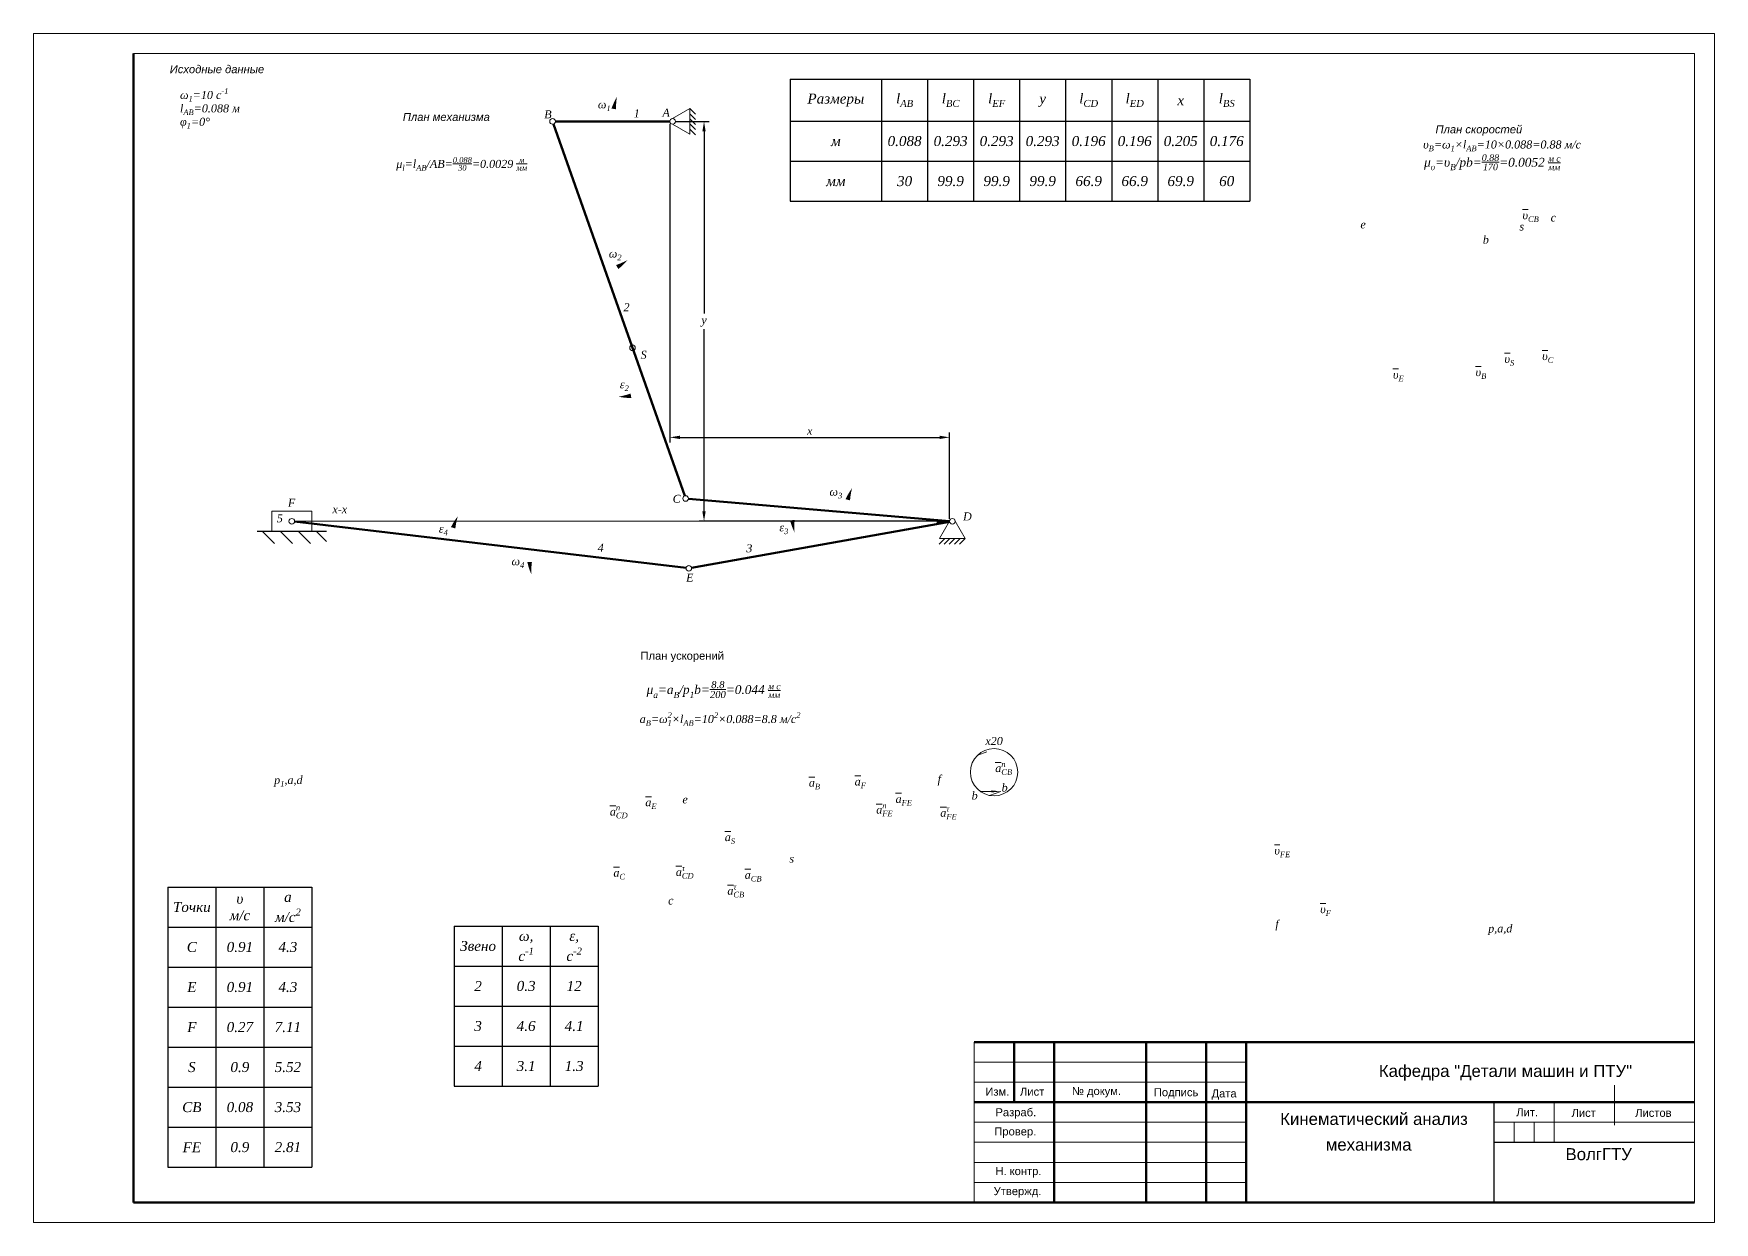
# Model space of a CAD drawing. Header units: millimetres. Extents: x -629 to 20, y -363 to -59.
# Drawn here: x -629.2 to -209.2, y -363.3 to -66.3 of the extents above; entities that cross this region are included whole.
import ezdxf

# ---------------------------------------------------------------- set-up
doc = ezdxf.new("R2010")
doc.units = ezdxf.units.MM
doc.layers.add('035', color=5, linetype='Continuous')
doc.layers.add('07', color=7, linetype='Continuous')
doc.layers.add('тонкие линии', color=7, linetype='Continuous', lineweight=15)
doc.styles.get("Standard").update_dxf_attribs({"font": 'ariali.ttf', "height": 2})
doc.styles.add('Наклон', font='arial.ttf', dxfattribs={"height": 2})
doc.styles.add('Таймз', font='timesi.ttf', dxfattribs={"height": 2})
doc.dimstyles.new('DIN', dxfattribs={"dimtxt": 2.5, "dimasz": 2.5, "dimexe": 1.25, "dimexo": 0.625, "dimtad": 1, "dimtih": 1, "dimdec": 4, "dimdsep": 46, "dimlunit": 6, "dimtxsty": 'Standard', "dimcen": 2.5, "dimadec": 0, "dimazin": 0, "dimtfac": 1, "dimtdec": 4, "dimtmove": 0, "dimatfit": 3, "dimfxl": 1, "dimtvp": 1, "dimtolj": 1, "dimtzin": 0, "dimarcsym": 0})

# ---------------------------------------------------------------- blocks, each defined once
blk = doc.blocks.new('*T30')
at = {"layer": 'тонкие линии', "color": 0, "linetype": 'ByBlock', "lineweight": -2, "transparency": 16777216}
for p, q in [((0, 0), (114.85, 0)), ((0, 0), (0, -30.46)), ((22.85, 0), (22.85, -30.46)), ((34.35, 0), (34.35, -30.46)), ((45.85, 0), (45.85, -30.46)), ((57.35, 0), (57.35, -30.46)), ((68.85, 0), (68.85, -30.46)), ((80.35, 0), (80.35, -30.46)), ((91.85, 0), (91.85, -30.46)), ((103.35, 0), (103.35, -30.46)), ((114.85, 0), (114.85, -30.46)), ((0, -10.46), (114.85, -10.46)), ((0, -20.46), (114.85, -20.46)), ((0, -30.46), (114.85, -30.46))]:
    blk.add_line(p, q, dxfattribs=at)
at = {"layer": 'тонкие линии', "color": 0, "lineweight": 15, "transparency": 16777216, "char_height": 2.5, "attachment_point": 5, "style": 'Таймз'}
for s, insert, width in [('Размеры', (11.42, -5.23), 19.8483), ('\\A1;l\\H0.7x;\\S^ AB;\\H1.4286x;', (28.6, -5.23), 8.5), ('\\A1;l\\H0.7x;\\S^ BC;\\H1.4286x;', (40.1, -5.23), 8.5), ('\\A1;l\\H0.7x;\\S^ EF;\\H1.4286x;', (51.6, -5.23), 8.5), ('\\A1;l\\H0.7x;\\S^ CD;\\H1.4286x;', (74.6, -5.23), 8.5), ('\\A1;l\\H0.7x;\\S^ ED;\\H1.4286x;', (86.1, -5.23), 8.5), ('\\A1;l\\H0.7x;\\S^ BS;\\H1.4286x;', (109.1, -5.23), 8.5), ('y', (63.1, -5.23), 8.5), ('x', (97.6, -5.23), 8.5), ('м', (11.42, -15.46), 19.8483), ('0.088', (28.6, -15.46), 8.5), ('0.293', (40.1, -15.46), 8.5), ('0.293', (51.6, -15.46), 8.5), ('0.293', (63.1, -15.46), 8.5), ('0.196', (74.6, -15.46), 8.5), ('0.196', (86.1, -15.46), 8.5), ('0.205', (97.6, -15.46), 8.5), ('0.176', (109.1, -15.46), 8.5), ('мм', (11.42, -25.46), 19.8483), ('30', (28.6, -25.46), 8.5), ('99.9', (40.1, -25.46), 8.5), ('99.9', (51.6, -25.46), 8.5), ('99.9', (63.1, -25.46), 8.5), ('66.9', (74.6, -25.46), 8.5), ('66.9', (86.1, -25.46), 8.5), ('69.9', (97.6, -25.46), 8.5), ('60', (109.1, -25.46), 8.5)]:
    blk.add_mtext(s, dxfattribs=dict(at, insert=insert, width=width))
blk = doc.blocks.new('*T31')
at = {"layer": 'тонкие линии', "color": 0, "linetype": 'ByBlock', "lineweight": -2, "transparency": 16777216}
for p, q in [((0, 0), (36, 0)), ((0, 0), (0, -70)), ((12, 0), (12, -70)), ((24, 0), (24, -70)), ((36, 0), (36, -70)), ((0, -10), (36, -10)), ((0, -20), (36, -20)), ((0, -30), (36, -30)), ((0, -40), (36, -40)), ((0, -50), (36, -50)), ((0, -60), (36, -60)), ((0, -70), (36, -70))]:
    blk.add_line(p, q, dxfattribs=at)
at = {"layer": 'тонкие линии', "color": 0, "lineweight": 15, "transparency": 16777216, "char_height": 2.5, "width": 9, "attachment_point": 5, "style": 'Таймз'}
for s, insert in [('Точки', (6, -5)), ('υ^Jм/с', (18, -5)), ('\\A1;а^Jм/с\\H0.7x;\\S2^ ;', (30, -5)), ('C', (6, -15)), ('0.91', (18, -15)), ('4.3', (30, -15)), ('E', (6, -25)), ('0.91', (18, -25)), ('4.3', (30, -25)), ('F', (6, -35)), ('0.27', (18, -35)), ('7.11', (30, -35)), ('S', (6, -45)), ('0.9', (18, -45)), ('5.52', (30, -45)), ('CB', (6, -55)), ('0.08', (18, -55)), ('3.53', (30, -55)), ('FE', (6, -65)), ('0.9', (18, -65)), ('2.81', (30, -65))]:
    blk.add_mtext(s, dxfattribs=dict(at, insert=insert))
blk = doc.blocks.new('*T32')
at = {"layer": 'тонкие линии', "color": 0, "linetype": 'ByBlock', "lineweight": -2, "transparency": 16777216}
for p, q in [((0, 0), (36, 0)), ((0, 0), (0, -40)), ((12, 0), (12, -40)), ((24, 0), (24, -40)), ((36, 0), (36, -40)), ((0, -10), (36, -10)), ((0, -20), (36, -20)), ((0, -30), (36, -30)), ((0, -40), (36, -40))]:
    blk.add_line(p, q, dxfattribs=at)
at = {"layer": 'тонкие линии', "color": 0, "lineweight": 15, "transparency": 16777216, "char_height": 2.5, "width": 9, "attachment_point": 5, "style": 'Таймз'}
for s, insert in [('Звено', (6, -5)), ('\\A1;ω,^Jс\\H0.7x;\\S-1^ ;', (18, -5)), ('\\A1;ε,^Jс\\H0.7x;\\S-2^ ;', (30, -5)), ('2', (6, -15)), ('0.3', (18, -15)), ('12', (30, -15)), ('3', (6, -25)), ('4.6', (18, -25)), ('4.1', (30, -25)), ('4', (6, -35)), ('3.1', (18, -35)), ('1.3', (30, -35))]:
    blk.add_mtext(s, dxfattribs=dict(at, insert=insert))
blk = doc.blocks.new('*D33')
at = {"layer": 'Defpoints', "color": 0, "lineweight": 15, "transparency": 16777216}
for p in [(-470.25, -88.2), (-400.35, -167.13), (-400.35, -188.1)]:
    blk.add_point(p, dxfattribs=at)
at = {"layer": 'тонкие линии', "color": 0, "lineweight": -2, "transparency": 16777216}
for p, q in [((-470.25, -88.82), (-470.25, -168.38)), ((-467.75, -167.13), (-402.85, -167.13)), ((-400.35, -187.47), (-400.35, -165.88))]:
    blk.add_line(p, q, dxfattribs=at)
at = {"layer": 'тонкие линии', "color": 0, "lineweight": 15, "transparency": 16777216}
for points in [[(-467.75, -166.72), (-467.75, -167.55), (-470.25, -167.13)], [(-402.85, -166.72), (-402.85, -167.55), (-400.35, -167.13)]]:
    blk.add_solid(points, dxfattribs=at)
at = {"layer": 'тонкие линии', "color": 0, "lineweight": 15, "transparency": 16777216, "insert": (-435.3, -165.49), "char_height": 2, "attachment_point": 5, "style": 'Таймз'}
blk.add_mtext('\\A1;x', dxfattribs=at)
blk = doc.blocks.new('*D34')
at = {"layer": 'Defpoints', "color": 0, "lineweight": 15, "transparency": 16777216}
for p in [(-469.55, -88.2), (-461.71, -188.1), (-400.35, -188.1)]:
    blk.add_point(p, dxfattribs=at)
at = {"layer": 'тонкие линии', "color": 0, "lineweight": -2, "transparency": 16777216}
for p, q in [((-468.93, -88.2), (-460.46, -88.2)), ((-461.71, -90.7), (-461.71, -136.2)), ((-461.71, -185.6), (-461.71, -140.09)), ((-400.98, -188.1), (-462.96, -188.1))]:
    blk.add_line(p, q, dxfattribs=at)
at = {"layer": 'тонкие линии', "color": 0, "lineweight": 15, "transparency": 16777216}
for points in [[(-462.13, -90.7), (-461.3, -90.7), (-461.71, -88.2)], [(-462.13, -185.6), (-461.3, -185.6), (-461.71, -188.1)]]:
    blk.add_solid(points, dxfattribs=at)
at = {"layer": 'тонкие линии', "color": 0, "lineweight": 15, "transparency": 16777216, "insert": (-461.71, -138.15), "char_height": 2, "attachment_point": 5, "style": 'Таймз'}
blk.add_mtext('\\A1;y', dxfattribs=at)

msp = doc.modelspace()

# ---------------------------------------------------------------- hatches: boundary and pattern name
h = msp.add_hatch()
h.set_pattern_fill('ANSI31', color=256, angle=90, style=0)
h.set_pattern_definition([(135, (-269.873, -807.148), (-2.245064, -2.245064), [])])
h.paths.add_polyline_path([(-573.37695, -190.59679), (-573.37695, -193.68089), (-556.06299, -193.68089), (-556.06299, -190.59679)])
at = {"layer": 'тонкие линии', "lineweight": 15}
h = msp.add_hatch(color=256, dxfattribs=at)
h.dxf.hatch_style = 1
h.paths.add_polyline_path([(-400.43463, -188.23606), (-400.35423, -188.09679), (-403.48416, -188.09679), (-403.48416, -188.78027)])
h.paths.add_polyline_path([(-403.48416, -187.76968), (-403.48416, -188.09679), (-400.35423, -188.09679, -0.021303763), (-400.35169, -188.03722)])

# ---------------------------------------------------------------- linework, layer by layer
at = {"lineweight": 50}
for p, q in [((-604.23569, -358.26168), (-604.23569, -71.26168)), ((-214.23569, -318.26168), (-394.23569, -318.26168)), ((-384.23569, -318.26168), (-384.23569, -333.26168)), ((-374.23569, -358.26168), (-374.23569, -318.26168)), ((-351.23569, -358.26168), (-351.23569, -318.26168)), ((-336.23569, -358.26168), (-336.23569, -318.26168)), ((-326.23569, -358.26168), (-326.23569, -318.26168)), ((-214.23569, -333.26168), (-394.23569, -333.26168)), ((-604.23569, -358.26168), (-214.23569, -358.26168))]:
    msp.add_line(p, q, dxfattribs=at)
for p, q in [((-573.37695, -190.59679), (-556.06299, -190.59679)), ((-264.23569, -343.26168), (-264.23569, -333.26168)), ((-264.23569, -358.26168), (-264.23569, -343.26168)), ((-264.23569, -343.26168), (-214.23569, -343.26168))]:
    msp.add_line(p, q)
at = {"lineweight": 15}
for p, q in [((-234.23569, -339.01168), (-234.23569, -329.01168)), ((-249.23569, -343.26168), (-249.23569, -333.26168)), ((-214.23569, -338.26168), (-264.23569, -338.26168)), ((-259.23569, -343.26168), (-259.23569, -338.26168)), ((-254.23569, -343.26168), (-254.23569, -338.26168))]:
    msp.add_line(p, q, dxfattribs=at)
at = {"layer": '035', "color": 0, "lineweight": 15}
for p, q in [((-209.23569, -66.26168), (-629.23569, -66.26168)), ((-629.23569, -66.26168), (-629.23569, -363.26168)), ((-209.23569, -363.26168), (-209.23569, -66.26168))]:
    msp.add_line(p, q, dxfattribs=at)
at = {"layer": '07', "color": 0, "lineweight": 15}
msp.add_line((-604.23569, -358.26168), (-424.23569, -358.26168), dxfattribs=at)
msp.add_line((-604.23569, -358.26168), (-424.23569, -358.26168), dxfattribs=at)
msp.add_line((-604.23569, -358.26168), (-424.23569, -358.26168), dxfattribs=at)
at = {"layer": 'тонкие линии', "lineweight": 15}
for p, q in [((-214.23569, -71.26168), (-604.23569, -71.26168)), ((-214.23569, -358.26168), (-214.23569, -71.26168)), ((-564.01997, -188.09679), (-400.35423, -188.09679)), ((-403.48416, -188.78027), (-403.48416, -187.76968)), ((-389.90667, -255.59171), (-392.66183, -255.59171)), ((-394.23569, -318.26168), (-394.23569, -358.26168)), ((-394.23569, -323.26168), (-326.23569, -323.26168)), ((-394.23569, -328.26168), (-326.23569, -328.26168)), ((-394.23569, -338.26168), (-326.23569, -338.26168)), ((-394.23569, -343.26168), (-326.23569, -343.26168)), ((-394.23569, -348.26168), (-326.23569, -348.26168)), ((-394.23569, -353.26168), (-326.23569, -353.26168)), ((-629.23569, -363.26168), (-209.23569, -363.26168))]:
    msp.add_line(p, q, dxfattribs=at)
at = {"layer": 'тонкие линии', "lineweight": 100, "ltscale": 0.59}
for p, q in [((-470.25423, -88.19679), (-498.85423, -88.19679)), ((-499.32129, -88.8569), (-466.54448, -181.74356)), ((-465.61409, -182.46323), (-400.35169, -188.03722)), ((-564.02483, -188.17915), (-466.20888, -199.76748)), ((-464.82463, -199.72686), (-400.34334, -188.21977))]:
    msp.add_line(p, q, dxfattribs=at)
at = {"layer": 'тонкие линии', "lineweight": 15, "ltscale": 0.59}
for p, q in [((-465.2241, -84.99679), (-463.80989, -86.41101)), ((-465.2241, -86.27679), (-463.80989, -87.69101)), ((-465.2241, -87.55679), (-463.80989, -88.97101)), ((-465.2241, -88.83679), (-463.80989, -90.25101)), ((-465.2241, -90.11679), (-463.80989, -91.53101)), ((-401.57423, -192.42692), (-402.98844, -193.84113)), ((-400.29423, -192.42692), (-401.70844, -193.84113)), ((-399.01423, -192.42692), (-400.42844, -193.84113)), ((-397.73423, -192.42692), (-399.14844, -193.84113)), ((-396.45423, -192.42692), (-397.86844, -193.84113))]:
    msp.add_line(p, q, dxfattribs=at)
at = {"layer": 'тонкие линии', "lineweight": 15}
for points in [[(-483.46869, -94.35316, 0, 0, -0.131652498), (-484.28077, -85.07113, 1.15, 0, -0.043660943), (-483.46869, -82.04043, 0, 0, 0)], [(-250.78577, -113.54892, 0, 1.1, 0), (-255.50083, -115.21272, 0, 0, 0), (-265.75648, -118.83162, 0, 0, 0)], [(-250.78577, -113.54892, 0, 1.1, 0), (-251.21126, -118.53078, 0, 0, 0), (-265.75648, -288.83162, 0, 0, 0)], [(-317.17972, -288.83162, 0, 1.1, 0), (-316.59148, -283.86634, 0, 0, 0), (-296.66238, -115.64683, 0, 0, 0)], [(-296.66238, -115.64683, 0, 1.1, 0), (-295.78398, -120.56906, 0, 0, 0), (-265.75648, -288.83162, 0, 0, 0)], [(-256.76506, -115.65883, 0, 1.1, 0), (-257.02432, -120.6521, 0, 0, 0), (-265.75648, -288.83162, 0, 0, 0)], [(-265.75648, -118.83162, 0, 1.1, 0), (-265.75648, -123.83162, 0, 0, 0), (-265.75648, -288.83162, 0, 0, 0)], [(-492.4239, -126.90446, 0, 0, 0.131652498), (-483.40061, -124.58157, 1.15, 0, 0.043660943), (-480.81285, -122.80728, 0, 0, 0)], [(-471.48251, -152.88473, 0, 0, -0.131652498), (-479.96535, -156.73921, 1.15, 0, -0.043660943), (-483.09355, -156.98191, 0, 0, 0)], [(-438.04312, -178.63926, 0, 0, 0.131652498), (-439.64214, -187.81852, 1.15, 0, 0.043660943), (-439.09092, -190.90732, 0, 0, 0)], [(-425.75946, -192.04595, 0, 0, -0.131652498), (-425.77869, -182.72848, 1.15, 0, -0.043660943), (-424.71166, -179.77789, 0, 0, 0)], [(-524.68377, -199.03933, 0, 0, -0.131652498), (-524.39819, -189.72622, 1.15, 0, -0.043660943), (-523.2352, -186.81211, 0, 0, 0)], [(-503.39396, -189.16272, 0, 0, 0.131652498), (-505.2924, -198.28475, 1.15, 0, 0.043660943), (-504.84253, -201.38994, 0, 0, 0)], [(-391.01505, -245.71334, 0, 0.73327, 0), (-390.07389, -248.3805, 0, 0, 0), (-387.52928, -255.59171, 0, 0, 0)], [(-394.8373, -255.63663, 0, 1.1, 0), (-399.8373, -255.63663, 0, 0, 0), (-564.8373, -255.63663, 0, 0, 0)], [(-469.14353, -263.80973, 0, 1.1, 0), (-474.1254, -263.38424, 0, 0, 0), (-564.8373, -255.63663, 0, 0, 0)], [(-470.68392, -281.84513, 0, 1.1, 0), (-475.50078, -280.5043, 0, 0, 0), (-564.8373, -255.63663, 0, 0, 0)], [(-467.10886, -256.5834, 0, 1.1, 0), (-472.10862, -256.53497, 0, 0, 0), (-564.8373, -255.63663, 0, 0, 0)], [(-403.34836, -255.63663, 0, 1.1, 0), (-408.34836, -255.63663, 0, 0, 0), (-564.8373, -255.63663, 0, 0, 0)], [(-440.39083, -271.37747, 0, 1.1, 0), (-445.3513, -270.75003, 0, 0, 0), (-564.8373, -255.63663, 0, 0, 0)], [(-470.68392, -281.84513, 0, 1.1, 0), (-465.96886, -280.18133, 0, 0, 0), (-395.01159, -255.14271, 0, 0, 0)], [(-470.68392, -281.84513, 0, 1.1, 0), (-465.9581, -280.21214, 0, 0, 0), (-394.8373, -255.63663, 0, 0, 0)], [(-403.34836, -255.63663, 0, 1.1, 0), (-408.34781, -255.71087, 0, 0, 0), (-467.10886, -256.5834, 0, 0, 0)], [(-404.34149, -264.0195, 0, 1.1, 0), (-409.30676, -263.43126, 0, 0, 0), (-467.10886, -256.5834, 0, 0, 0)], [(-403.34836, -255.63663, 0, 0.5909, 0), (-403.6165, -257.90001, 0, 0, 0), (-404.34149, -264.0195, 0, 0, 0)], [(-395.01159, -255.14271, 0, 0.03666, 0), (-394.96453, -255.27607, 0, 0, 0), (-394.8373, -255.63663, 0, 0, 0)], [(-387.52928, -255.59171, 0, 0.52303, 0), (-389.90667, -255.59171, 0, 0.52303, 0)], [(-470.68392, -281.84513, 0, 1.1, 0), (-470.25842, -276.86326, 0, 0, 0), (-469.14353, -263.80973, 0, 0, 0)], [(-317.17972, -288.83162, 0, 1.1, 0), (-312.17972, -288.83162, 0, 0, 0), (-265.75648, -288.83162, 0, 0, 0)]]:
    msp.add_lwpolyline(points, format="xyseb", dxfattribs=at)
for points in [[(-469.55423, -88.89679), (-465.2241, -91.39679), (-465.2241, -84.99679), (-469.55423, -87.49679)], [(-559.71997, -190.59679), (-559.71997, -185.59679), (-569.71997, -185.59679), (-569.71997, -190.59679), (-559.71997, -190.59679)], [(-400.35423, -188.09679), (-402.85423, -192.42692), (-396.45423, -192.42692), (-398.95423, -188.09679)], [(-393.32241, -246.52753), (-391.01505, -245.71334)], [(-390.38572, -256.57875), (-387.52928, -255.59171)]]:
    msp.add_lwpolyline(points, dxfattribs=at)
for centre, radius in [((-499.55423, -88.19679), 0.7), ((-469.55423, -88.19679), 0.7), ((-479.58865, -144.7775), 0.7), ((-466.31155, -182.40366), 0.7), ((-564.71997, -188.09679), 0.7), ((-399.65423, -188.09679), 0.7), ((-465.51374, -199.84984), 0.7), ((-389.22538, -250.78511), 5.90869)]:
    msp.add_circle(centre, radius, dxfattribs=at)

# ---------------------------------------------------------------- block references
for name, p in [('*T30', (-440.19168, -77.66489)), ('*T31', (-595.69592, -279.47732)), ('*T32', (-524.16708, -289.21547))]:
    msp.add_blockref(name, p)

# ---------------------------------------------------------------- texts
at = {"layer": 'тонкие линии', "lineweight": 15, "style": 'Наклон'}
for s, p in [('Кинематический анализ', (-317.72744, -338.92107)), ('механизма', (-306.33267, -345.32874))]:
    msp.add_text(s, height=3, dxfattribs=at).set_placement(p)
at = {"layer": 'тонкие линии', "lineweight": 15, "attachment_point": 1}
for s, insert, char_height, width, style in [('{\\fArial|b0|i1|c204|p34;Исходные данные}', (-595.21124, -74.14703), 2, 31.9212569, 'Наклон'), ('\\A1;ω{\\H0.7x;\\S^ 1;\\H1.4286x;=10 с\\H0.7x;\\S-1^ ;^J\\H1.4286x;l\\H0.7x;\\S^ AB;\\H1.4286x;=0.088 м^Jφ\\H0.7x;\\S^ 1;\\H1.4286x;=0%%D}', (-592.65722, -79.91144), 2, 19.639123, 'Таймз'), ('{\\fArial|b0|i1|c204|p34;План механизма}', (-536.97546, -86.08062), 2, 31.8488267, 'Наклон'), ('B', (-501.64353, -85.42741), 2, 3, 'Таймз'), ('1', (-479.27961, -85.17538), 2, 3, 'Таймз'), ('A', (-472.10413, -85.01136), 2, 3, 'Таймз'), ('{\\fArial|b0|i1|c204|p34;План скоростей}', (-278.92825, -89.17162), 2, 45.3346805, 'Наклон'), ('\\A1;\\H2;υ\\H0.7x;\\S^ B;\\H2;=ω\\H0.7x;\\S^ 1;\\H2;×l\\H0.7x;\\S^ AB;\\H2;=10×0.088=0.88 м/с', (-282.01422, -92.96142), 2, 81, 'Таймз'), ('\\A1;\\H2.2;μ\\H0.7x;\\S^ υ;\\H2.2;=υ\\H0.7x;\\S^ B;\\H2.2;/pb=\\H0.75x;\\S0.88/170;\\H2.2;=0.0052 \\H0.7x;\\Sм с/мм;\\H1.4286x;', (-281.78135, -96.42098), 2, 93, 'Таймз'), ('\\A1;μ\\H0.7x;\\S^ l;\\H1.4286x;=l\\H0.7x;\\S^ AB;\\H1.4286x;/AB=\\H0.7x;\\S0.088/30;\\H1.4286x;=0.0029 \\H0.7x;\\Sм/мм;\\H1.4286x;', (-538.6146, -97.13182), 2, 102, 'Таймз'), ('\\A1;\\Oυ\\o\\H0.7x;\\S^ CB;', (-257.19383, -110.62627), 2, 20, 'Таймз'), ('\\A1;c\\H0.7x;\\S;\\H1.42857x;', (-250.14682, -111.20128), 2, 20, 'Таймз'), ('\\A1;e\\H0.7x;\\S;\\H1.42857x;', (-297.6847, -112.92233), 2, 20, 'Таймз'), ('\\A1;b\\H0.7x;\\S;\\H1.42857x;', (-267.09075, -116.74692), 2, 20, 'Таймз'), ('\\A1;s\\H0.7x;\\S;\\H1.42857x;', (-257.94899, -113.44266), 2, 20, 'Таймз'), ('2', (-481.83674, -133.61388), 2, 3, 'Таймз'), ('S', (-477.55017, -145.48744), 2, 3, 'Таймз'), ('\\A1;\\Oυ\\o\\H0.7x;\\S^ S;', (-261.69474, -146.53257), 2, 20, 'Таймз'), ('\\A1;\\Oυ\\o\\H0.7x;\\S^ C;', (-252.27497, -145.8249), 2, 20, 'Таймз'), ('\\A1;\\Oυ\\o\\H0.7x;\\S^ E;', (-289.5459, -150.44746), 2, 20, 'Таймз'), ('\\A1;\\Oυ\\o\\H0.7x;\\S^ B;', (-268.91243, -149.8305), 2, 20, 'Таймз'), ('F', (-565.70224, -182.47341), 2, 3, 'Таймз'), ('x-x', (-554.56306, -184.08849), 2, 3.7254408, 'Таймз'), ('C', (-469.5475, -181.48657), 2, 3, 'Таймз'), ('5', (-568.4568, -186.34751), 2, 3, 'Таймз'), ('D', (-396.98653, -185.89104), 2, 3, 'Таймз'), ('4', (-488.27876, -193.7205), 2, 3, 'Таймз'), ('3', (-451.14356, -193.84205), 2, 3, 'Таймз'), ('E', (-466.19705, -201.18147), 2, 3, 'Таймз'), ('{\\fArial|b0|i0|c204|p34;План ускорений}', (-477.58345, -220.68847), 2, 53.096064, 'Наклон'), ('\\A1;\\H2.2;μ\\H0.7x;\\S^ a;\\H2.2;=a\\H0.7x;\\S^ B;\\H2.2;/p\\H0.7x;\\S^ 1;\\H1.4286x;b=\\H0.8x;\\S8.8/200;\\H2.2;=0.044 \\H0.7x;\\Sм с/мм;\\H1.4286x;', (-476.05527, -228.03282), 2, 48, 'Таймз'), ('\\A1;\\H2;a\\H0.7x;\\S^ B;\\H2;=ω\\H0.7x;\\S2^ 1;\\H2;×l\\H0.7x;\\S^ AB;\\H2;=10\\H0.7x;\\S2^ ;\\H2;×0.088=8.8 м/с\\H0.7x;\\S2^ ;', (-477.78892, -235.82948), 2, 41.272156, 'Таймз'), ('\\A1;p{\\H0.7x;\\S^ 1;\\H1.4286x;,a,d}', (-569.12627, -251.72679), 2, 27, 'Таймз'), ('\\A1;\\Oa\\o\\H0.7x;\\S^ B;', (-435.51177, -252.39475), 2, 20, 'Таймз'), ('\\A1;\\Oa\\o\\H0.7x;\\S^ F;', (-424.0623, -252.12079), 2, 20, 'Таймз'), ('\\A1;f\\H0.7x;\\S;\\H1.42857x;', (-403.34836, -251.5063), 2, 20, 'Таймз'), ('\\A1;\\Oa\\o\\H0.7x;\\Sn^ CB;', (-388.93665, -248.08638), 2, 20, 'Таймз'), ('\\A1;\\Oa\\o\\H0.7x;\\S^ FE;', (-413.84826, -256.46413), 2, 20, 'Таймз'), ('\\A1;b\\H0.7x;\\S;\\H1.42857x;', (-394.8373, -255.63663), 2, 20, 'Таймз'), ('\\A1;b\\H0.7x;\\S;\\H1.42857x;', (-387.34059, -253.61236), 2, 20, 'Таймз'), ('\\A1;\\Oa\\o\\H0.7x;\\Sn^ CD;', (-485.24172, -258.93781), 2, 20, 'Таймз'), ('\\A1;\\Oa\\o\\H0.7x;\\S^ E;', (-476.37027, -257.3039), 2, 20, 'Таймз'), ('\\A1;e\\H0.7x;\\S;\\H1.42857x;', (-467.10886, -256.5834), 2, 20, 'Таймз'), ('\\A1;\\Oa\\o\\H0.7x;\\Sn^ FE;', (-418.67631, -258.45543), 2, 20, 'Таймз'), ('\\A1;\\Oa\\o\\H0.7x;\\Sτ^ FE;', (-402.66746, -259.23842), 2, 20, 'Таймз'), ('\\A1;\\Oa\\o\\H0.7x;\\S^ S;', (-456.52544, -266.01597), 2, 20, 'Таймз'), ('\\A1;s\\H0.7x;\\S;\\H1.42857x;', (-440.39083, -271.37747), 2, 20, 'Таймз'), ('\\A1;\\Oυ\\o\\H0.7x;\\S^ FE;', (-319.19395, -269.34544), 2, 20, 'Таймз'), ('\\A1;\\Oa\\o\\H0.7x;\\S^ C;', (-484.35539, -274.89578), 2, 20, 'Таймз'), ('\\A1;\\Oa\\o\\H0.7x;\\Sτ^ CD;', (-468.75978, -274.01451), 2, 20, 'Таймз'), ('\\A1;\\Oa\\o\\H0.7x;\\S^ CB;', (-451.5354, -275.421), 2, 20, 'Таймз'), ('\\A1;\\Oa\\o\\H0.7x;\\Sτ^ CB;', (-455.87091, -278.70384), 2, 20, 'Таймз'), ('\\A1;c\\H0.7x;\\S;\\H1.42857x;', (-470.68392, -281.84513), 2, 20, 'Таймз'), ('\\A1;\\Oυ\\o\\H0.7x;\\S^ F;', (-307.74234, -284.00207), 2, 20, 'Таймз'), ('\\A1;f\\H0.7x;\\S;\\H1.42857x;', (-318.94938, -287.74327), 2, 20, 'Таймз'), ('p,a,d', (-265.75648, -288.83162), 2, 15, 'Таймз'), ('Кафедра "Детали машин и ПТУ"', (-293.07934, -323.92257), 3, 71.1161203, 'Наклон'), ('{\\fArial|b0|i0|c204|p34;Изм.}', (-391.4131, -329.59781), 2, 10, 'Наклон'), ('{\\fArial|b0|i0|c204|p34;Лист}', (-382.75011, -329.59781), 2, 10, 'Наклон'), ('{\\fArial|b0|i0|c204|p34;№ докум.}', (-369.77897, -329.44935), 2, 23, 'Наклон'), ('{\\fArial|b0|i0|c204|p34;Подпись}', (-349.30444, -329.74627), 2, 15, 'Наклон'), ('{\\fArial|b0|i0|c204|p34;Дата}', (-334.89867, -330.04318), 2, 10, 'Наклон'), ('Разраб.', (-388.88763, -334.74627), 2, 20, 'Наклон'), ('{\\fArial|b0|i0|c204|p34;Лит.}', (-258.73907, -334.74627), 2, 15, 'Наклон'), ('{\\fArial|b0|i0|c204|p34;Лист}', (-244.92753, -334.89472), 2, 15, 'Наклон'), ('{\\fArial|b0|i0|c204|p34;Листов}', (-229.03619, -334.89472), 2, 20, 'Наклон'), ('Провер.', (-389.16974, -339.54207), 2, 20, 'Наклон'), ('ВолгГТУ', (-246.43391, -344.71722), 3, 50, 'Наклон'), ('{\\fArial|b0|i0|c204|p34;Н. контр.}', (-388.88763, -349.44935), 2, 20, 'Наклон'), ('{\\fArial|b0|i0|c204|p34;Утвержд.}', (-389.3333, -354.44935), 2, 20, 'Наклон')]:
    msp.add_mtext(s, dxfattribs=dict(at, insert=insert, char_height=char_height, width=width, style=style))
at = {"layer": 'тонкие линии', "lineweight": 15, "char_height": 2, "attachment_point": 1, "style": 'Таймз'}
for s, insert in [('\\A1;\\H2;ω\\H0.7x;\\S^ 1;\\H2;', (-488.23591, -82.941)), ('\\A1;\\H2;ω\\H0.7x;\\S^ 2;\\H2;', (-485.50782, -120.20207)), ('\\A1;\\H2;ε\\H0.7x;\\S^ 2;\\H2;', (-482.75592, -152.88473)), ('\\A1;\\H2;ω\\H0.7x;\\S^ 3;\\H2;', (-430.35832, -179.69791)), ('\\A1;\\H2;ε\\H0.7x;\\S^ 4;\\H2;', (-527.98306, -188.94385)), ('\\A1;\\H2;ε\\H0.7x;\\S^ 3;\\H2;', (-442.88726, -188.628)), ('\\A1;\\H2;ω\\H0.7x;\\S^ 4;\\H2;', (-509.80944, -197.08035))]:
    msp.add_mtext(s, dxfattribs=dict(at, insert=insert))
at = {"layer": 'тонкие линии', "lineweight": 15, "insert": (-391.41196, -242.0001), "char_height": 2, "attachment_point": 1, "style": 'Таймз'}
msp.add_mtext_dynamic_manual_height_columns('x20', width=8.1446004, gutter_width=10, heights=[0], dxfattribs=at)

# ---------------------------------------------------------------- dimensions: what is measured, and where the dimension line sits
at = {"layer": 'тонкие линии', "lineweight": 15}
dim = msp.add_linear_dim(base=(-400.35423, -167.13223), p1=(-470.25423, -88.19679), p2=(-400.35423, -188.09679), text='x', dimstyle='DIN', override={"dimtxsty": 'Таймз'}, dxfattribs=at)
dim.commit()
dim.dimension.update_dxf_attribs({"geometry": '*D33', "text_midpoint": (-435.30423, -165.48993)})
dim = msp.add_linear_dim(base=(-461.71328, -188.09679), p1=(-469.55423, -88.19679), p2=(-400.35423, -188.09679), angle=90, text='y', dimstyle='DIN', override={"dimtxsty": 'Таймз'}, dxfattribs=at)
dim.commit()
dim.dimension.update_dxf_attribs({"geometry": '*D34', "text_midpoint": (-461.71328, -138.14679)})

doc.saveas('drawing.dxf')
